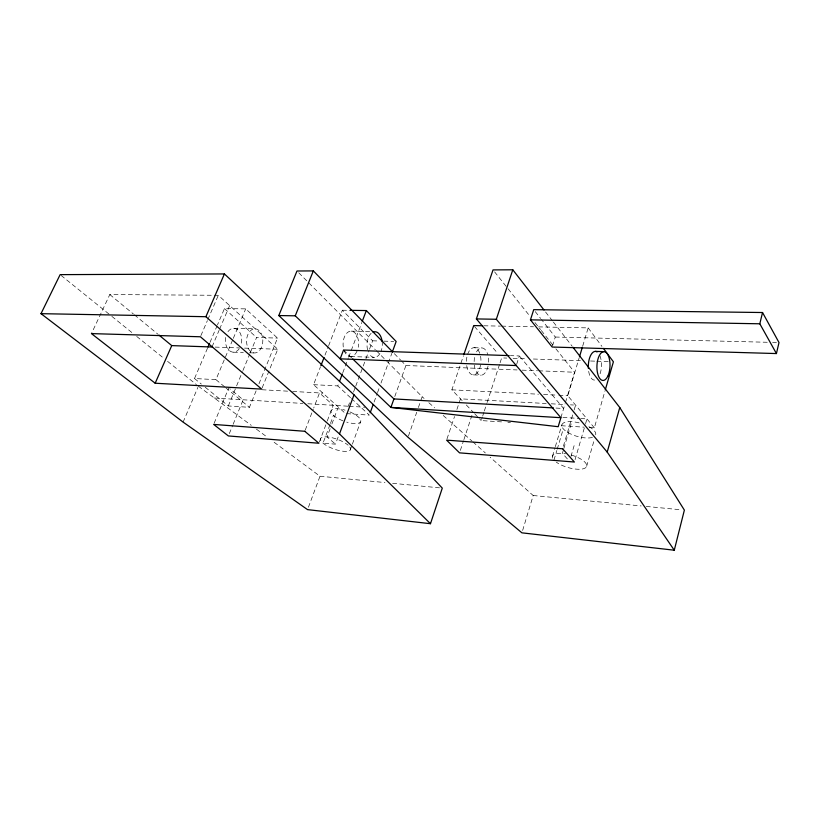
<?xml version="1.0" encoding="UTF-8"?>
<svg xmlns="http://www.w3.org/2000/svg" width="820" height="820" viewBox="0 0 820 820"><rect width="100%" height="100%" fill="white"/><g stroke="black" fill="none" stroke-linecap="round" stroke-linejoin="round"><path stroke-width="0.61" stroke-dasharray="4.1 3.07" d="M589.262 427.507L594.346 427.835L604.934 391.15M586.628 466.375L594.295 439.684M575.076 459.63L585.213 424.883M585.562 423.684L586.966 418.897L580.632 418.518M570.945 456.473L574.154 445.526M563.35 446.346L573.785 411.179M574.143 409.969L575.589 405.121L570.474 404.844M563.483 449.698L562.397 453.357L569.521 461.332M563.842 448.478L571.796 421.675M552.444 456.309L554.976 447.863M555.335 446.654L561.843 424.934M553.961 460.092L556.831 450.487M557.19 449.288L563.289 428.87M560.89 417.698L565.113 403.665M565.472 402.456L574.553 372.239L555.56 348.397M594.346 427.835L567.799 395.691L579.074 358.155M582.712 346.05L588.165 327.887L538.576 326.883M522.637 530.427L533.184 495.516L490.114 457.201M552.506 345.917L555.273 337.04L541.415 319.441M516.641 364.346L519.337 355.941L510.419 355.644M501.543 421.88L481.196 420.578L482.375 416.96M482.775 415.75L483.954 412.142M484.343 410.933L486.711 403.707M487.101 402.497L499.708 363.936M500.097 362.727L501.676 357.909L506.75 358.084M460.338 450.446L463.505 440.842M463.905 439.643L472.238 414.418M446.982 438.956L454.526 416.539M456.904 409.457L460.471 398.838L546.171 403.512M462.142 400.59L451.871 389.818L463.413 355.88M408.421 436.076L416.744 412.234M418.405 407.468L422.156 396.747L385.236 359.652M394.789 396.542L405.92 365.494L401.462 360.943M374.084 402.056L377.108 393.743M377.548 392.554L379.281 387.809M381.013 383.053L391.837 353.369M350.232 449.975L351.944 445.311M352.364 444.143L360.482 422.003M329.999 424.637L323.018 443.169L335.482 444.163L338.527 435.973M308.433 507.231L320.005 476.235L271.789 440.545M348.172 406.412L349.505 402.835M353.512 392.103L355.285 387.327M355.736 386.138L365.515 359.898M365.956 358.709L369.072 350.355M369.512 349.166L372.628 340.812L342.37 310.216L328.646 345.671M330.132 428.686L327.047 436.896L335.482 444.163M331.895 423.991L337.625 408.749M319.339 442.062L326.954 421.9M327.282 420.865L333.217 405.305L319.503 392.934L313.712 408.042M330.429 423.479L333.484 415.381M350.529 397.71L337.799 385.923L338.701 383.524M342.78 372.762L348.223 358.401M348.674 357.212L361.815 322.516M305.235 430.11L313.26 409.2M351.442 398.551L369.318 415.115L345.507 413.567L313.558 384.672L320.415 366.94M324.986 355.121L328.195 346.85M262.133 387.932L277.755 349.248L218.315 295.303L109.798 294.544L91.45 333.607M205.236 387.235L228.319 405.951L249.434 407.325L256.096 390.894M258.956 383.852L277.519 338.086L245.703 308.873L224.454 308.576L217.474 324.904M229.323 433.606L232.665 425.447M233.136 424.278L243.15 399.781L229.774 388.7M228.319 405.951L236.119 387.071M236.601 385.892L242.443 371.726M242.935 370.537L249.751 354.014M250.243 352.836L256.578 337.491L277.519 338.086M214.143 423.243L228.811 387.901M207.491 348.223L194.514 378.532L215.937 379.639L232.798 339.541M233.3 338.363L245.703 308.873M183.106 422.115L197.897 387.368M209.992 342.391L216.972 326.063M212.083 346.757L219.104 330.286M219.606 329.107L229.641 305.583M200.9 335.626L207.368 320.651M207.86 319.492L218.315 295.303M342.37 310.216L348.684 310.308M483.892 325.786L500.425 326.114M501.696 326.145L533.482 326.78M233.874 328.308L255.02 328.82A12.074 8.118 -88.7 0 1 261.57 347.157A12.074 8.118 -88.7 0 1 247.507 346.706A12.074 8.118 -88.7 0 1 255.02 328.82M351.185 331.147L370.005 331.598M555.273 337.04L767.489 342.268M772.604 342.391L776.448 342.483M372.628 340.812L378.819 340.997M383.77 341.14L393.682 341.417M474.114 347.69L481.801 347.926M215.178 347.096L239.44 347.936M244.555 348.111L277.755 349.248M513.105 358.309L527.065 358.791M533.41 359.016L580.386 360.646M590.543 361.005L595.627 361.179M596.899 361.22L608.317 361.62M233.372 352.19L243.314 352.559M249.526 352.784L254.497 352.969M350.591 356.495L374.402 357.366M405.92 365.494L517.061 369.943M522.176 370.148L537.5 370.763M538.781 370.814L574.553 372.239M473.396 374.863L481.063 375.191M451.871 389.818L538.494 394.205M543.588 394.461L557.6 395.168M558.881 395.24L567.799 395.691M313.558 384.672L337.799 385.923M551.286 403.799L565.359 404.567M262.021 389.746L287.574 391.16M292.678 391.447L322.906 393.128M556.001 408.063L563.658 408.503L519.337 355.941M562.909 417.441L579.371 418.436M214.338 398.018L302.775 403.44M307.848 403.747L347.936 406.207M349.197 406.279L364.746 407.232M507.898 422.29L510.44 422.454M561.29 425.713L584.178 427.179M533.184 495.516L641.178 505.94M646.252 506.432L681.83 509.866M320.005 476.235L384.969 482.549M392.616 483.287L442.287 488.115M198.389 386.21L251.268 425.354M256.404 429.147L267.689 437.501M61.131 275.448L110.864 315.577M111.858 316.377L132.748 333.238M136.725 336.446L163.58 358.125M167.557 361.333L196.4 384.611M194.514 378.532L201.341 384.067M109.798 294.544L133.393 313.998M134.377 314.808L157.983 334.263M215.937 379.639L224.752 386.927M225.725 387.737L249.434 407.325M422.156 396.747L424.073 398.448M428.85 402.702L434.6 407.806M443.21 415.473L471.93 441.016M472.884 441.867L485.327 452.937M224.454 308.576L256.578 337.491M343.539 350.027L351.79 358.032M298.787 272.804L375.324 349.699M376.226 350.601L384.334 358.75M394.348 353.676L400.58 360.031M466.334 404.988L473.037 412.009M474.667 413.721L478.747 418.005M479.567 418.866L481.196 420.578M474.544 326.524L497.566 353.154M494.614 271.891L507.272 287.789M508.072 288.784L530.232 316.602M534.978 322.567L540.524 329.517M541.313 330.511L554.771 347.403M535.265 311.62L540.646 318.467M545.587 312.02L552.618 321.071M553.397 322.075L572.134 346.204M588.165 327.887L601.931 346.388M571.263 455.038A17.814 6.457 16.5 0 1 584.721 468.281A17.814 6.457 16.5 0 1 556.329 462.162M552.629 458.093A17.814 6.457 16.5 0 1 565.626 453.747M592.429 437.398A17.64 6.785 16.4 0 1 563.186 428.747A17.64 6.785 16.4 0 1 580.591 423.274M588.903 426.666A17.64 6.785 16.4 0 1 595.689 434.836M599.881 355.644A14.36 6.58 -87.8 0 1 599.697 374.883M594.531 380.09A14.36 6.58 -87.8 0 1 588.432 369.512M476.543 351.852A13.643 7.226 -87.9 0 1 487.828 354.804M488.453 358.073A13.643 7.226 -87.9 0 1 488.259 365.074M488.043 366.191A13.643 7.226 -87.9 0 1 480.704 375.181A13.643 7.226 -87.9 0 1 474.298 365.115M474.144 361.548A13.643 7.226 -87.9 0 1 475.303 354.691M467.595 354.424A13.591 7.267 -87.9 0 1 475.938 348.162A13.591 7.267 -87.9 0 1 480.961 361.292M480.622 364.777A13.591 7.267 -87.9 0 1 473.345 374.863A13.591 7.267 -87.9 0 1 466.58 364.818M466.426 361.271A13.591 7.267 -87.9 0 1 467.267 355.48M349.812 447.023A15.928 5.145 20 0 1 333.689 448.929A15.928 5.145 20 0 1 322.68 437.132A15.928 5.145 20 0 1 348.1 445.188M349.914 411.906A15.775 5.422 20.1 0 1 360.749 421.48A15.775 5.422 20.1 0 1 346.737 422.126M342.883 420.793A15.775 5.422 20.1 0 1 331.003 410.994A15.775 5.422 20.1 0 1 345.035 410.154M382.13 341.397A12.823 7.657 -88.4 0 1 381.146 351.042M379.875 353.666A12.823 7.657 -88.4 0 1 369.041 353.563M367.585 349.873A12.823 7.657 -88.4 0 1 371.132 333.32M343.262 346.983A12.679 7.759 -88.5 0 1 351.114 331.147A12.679 7.759 -88.5 0 1 358.248 347.229M357.028 351.165A12.679 7.759 -88.5 0 1 343.969 350.078M227.98 331.639A11.941 8.19 -88.8 0 1 238.476 330.573A11.941 8.19 -88.8 0 1 240.885 345.425M239.204 348.777A11.941 8.19 -88.8 0 1 229.262 350.519A11.941 8.19 -88.8 0 1 225.715 336.979"/><path stroke-width="1.23" d="M776.427 353.563L779 342.545L762.538 312.522L533.717 309.663L530.448 319.851L552.168 347.034L776.427 353.563L759.812 323.787L762.538 312.522M392.565 351.852L313.332 270.907L296.983 271L278.8 315.546L408.011 437.265L521.909 532.836L674.276 550.21L684.372 510.101L619.766 407.53L572.913 347.208M674.276 550.21L607.2 452.086L619.766 407.53M605.283 389.92L613.401 361.794L603.458 348.438M544.029 310.011L512.797 269.79L493.035 269.903L476.369 318.929L560.89 417.698L558.184 426.707L390.894 407.407L295.251 315.823L278.8 315.546M579.432 356.946L582.343 347.26M430.469 523.703L442.287 488.115L354.025 394.851L224.424 273.941L60.137 274.638L41 313.67L183.106 422.115L307.541 509.62L430.469 523.703L339.49 433.893L205.902 316.704L41 313.67M607.2 452.086L496.325 319.267L512.797 269.79M463.823 354.67L473.714 325.571L482.621 325.755M352.702 358.914L393.938 398.93L390.894 407.407L560.89 417.698M370.189 412.747L373.213 404.434M392.267 352.18L396.162 341.489L366.345 310.555L349.945 310.329M339.49 433.893L354.025 394.851M339.613 381.136L342.329 373.961M362.266 321.317L366.345 310.555M320.876 365.761L324.074 357.489M295.251 315.823L313.332 270.907M207.993 347.055L209.489 343.559M205.902 316.704L224.424 273.941M155.175 383.227L261.662 389.11L200.398 336.774L91.45 333.607L155.175 383.227L171.749 345.609L212.616 347.014M476.369 318.929L496.325 319.267M530.448 319.851L759.812 323.787M595.381 351.39L603.95 351.657M509.148 355.603L343.539 350.027L340.177 358.842L516.251 365.546M393.938 398.93L553.449 407.919M158.967 335.072L171.749 345.609M588.34 368.282A14.36 6.58 -87.8 0 1 597.073 351.903M373.028 332.1A12.823 7.657 -88.4 0 1 382.13 341.397M562.633 448.765L446.592 440.135L459.538 452.855L574.379 462.029L562.633 448.765M304.784 431.279L213.661 424.422L228.37 435.943L318.888 443.251L304.784 431.279M607.743 376.308A14.411 6.529 -87.8 0 0 605.621 352.169A14.411 6.529 -87.8 0 0 597.032 369.687A14.411 6.529 -87.8 0 0 607.743 376.308"/></g></svg>
